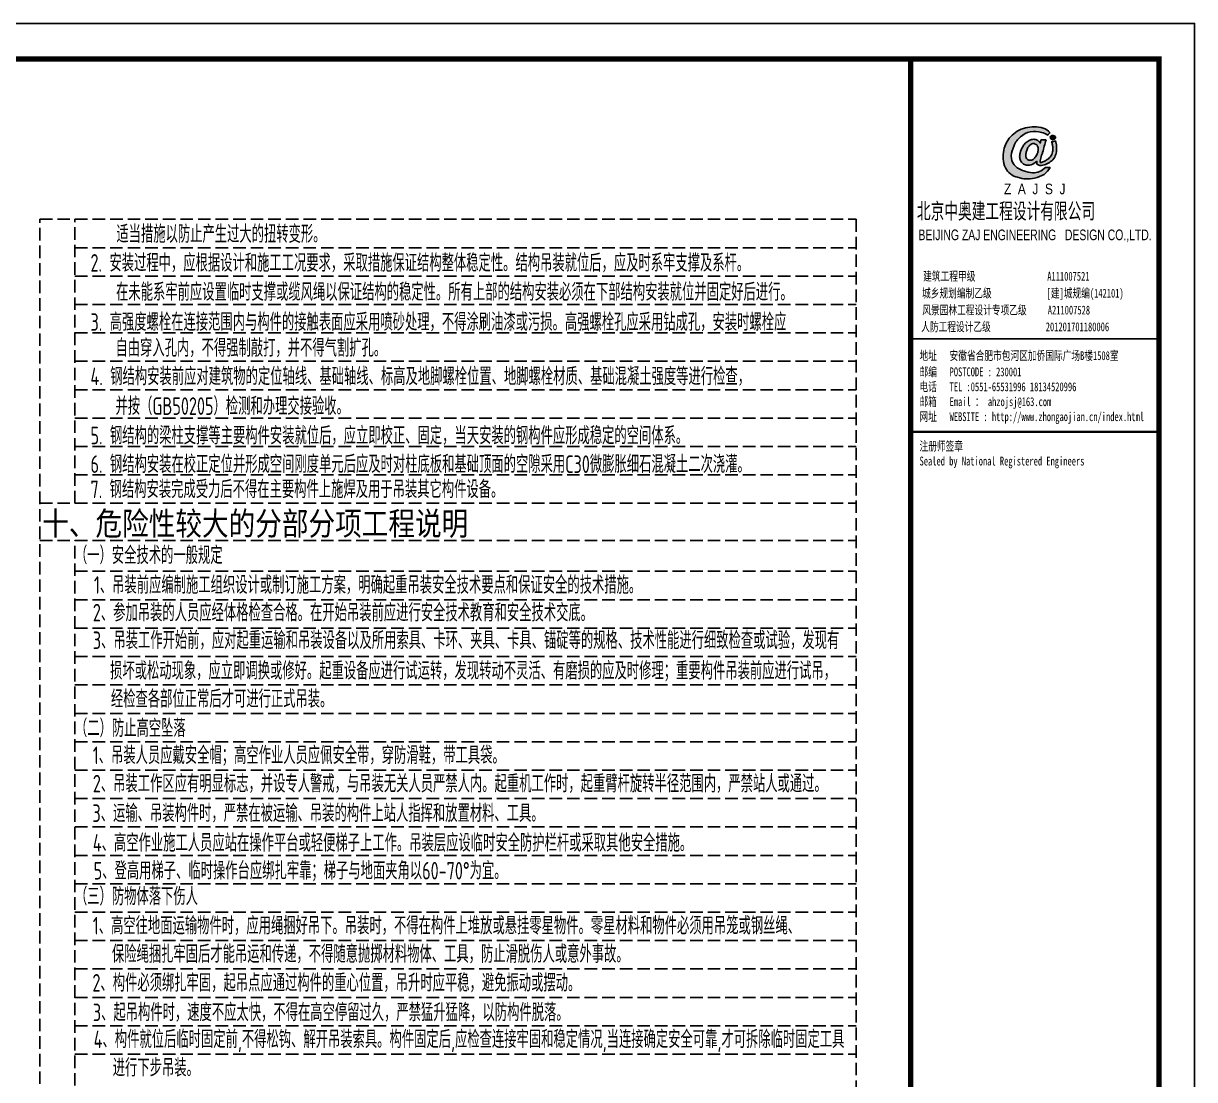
# Model space of a CAD drawing. Extents: x -33967 to 1773478, y -1022458 to -784650.
# Drawn here: x 96438 to 119760, y -946927 to -925891 of the extents above; entities that cross this region are included whole.
import ezdxf
from ezdxf.enums import TextEntityAlignment as Align

# ---------------------------------------------------------------- set-up
doc = ezdxf.new("R2010")
doc.units = 0
doc.header["$LTSCALE"] = 1000
doc.header["$MEASUREMENT"] = 0
doc.linetypes.add('DASH', pattern=[0.35, 0.25, -0.1])
for name, color, linetype in [('NUM', 7, 'Continuous'), ('PUB_TITLE', 4, 'Continuous'), ('TEXT', 7, 'Continuous'), ('图签', 3, 'Continuous'), ('填充', 251, 'Continuous')]:
    doc.layers.add(name, color=color, linetype=linetype)
doc.styles.add('_gyy_title_Arial', font='arial.ttf', dxfattribs={"width": 0.7})
doc.styles.add('_gyy_title_ST', font='', dxfattribs={"width": 0.8})
doc.styles.add('HZ', font='txt.shx', dxfattribs={"width": 0.8, "bigfont": '000hztxt.shx'})
doc.styles.add('TSSD_Norm', font='tssdeng.shx', dxfattribs={"bigfont": 'hztxt.shx'})
doc.styles.get('_gyy_title_ST').set_extended_font_data('SimSun')

# ---------------------------------------------------------------- blocks, each defined once
blk = doc.blocks.new('dd')
at = {"layer": '图签'}
h = blk.add_hatch(color=5, dxfattribs=at)
h.set_gradient(color1=(0, 0, 255), color2=(36, 36, 255), one_color=1, tint=0.57)
h.paths.add_polyline_path([(452, 1270, -0.093206), (531, 1562, -0.136321), (716, 1807, -0.161039), (988, 1948, -0.108591), (1307, 1935, -0.049497), (1479, 1861, 0.062627), (1539, 1932, 0.094388), (1351, 2056, 0.136326), (854, 2062, 0.161722), (430, 1810, 0.133661), (243, 1435, 0.158414), (286, 937, 0.22517), (632, 669, 0.138663), (1107, 646, 0.074676), (1375, 753, 0.125344), (1543, 944, 0.006312), (1413, 948, -0.090385), (1244, 833, -0.096745), (1053, 797, -0.073845), (803, 850, -0.140868), (530, 1020, -0.160753)])
h = blk.add_hatch(color=5, dxfattribs=at)
h.set_gradient(color1=(0, 0, 255), color2=(36, 36, 255), one_color=1, tint=0.57)
h.paths.add_polyline_path([(1306, 1289, 0.011169), (1334, 1370, 0.005807), (1431, 1724, 0.01105), (1292, 1724, 0.016796), (1267, 1634, 0.125943), (1203, 1704, 0.083806), (1120, 1739, 0.082879), (1047, 1739, -0.008503), (952, 1710, 0.060057), (844, 1628, 0.086078), (774, 1532, 0.099424), (705, 1347, 0.12153), (690, 1225, 0.102644), (719, 1122, 0.056648), (797, 1042, 0.092914), (913, 1013, 0.194578), (1098, 1064, -0.002562), (1175, 1122, 0.064354), (1167, 1068, 0.172385), (1207, 1017, 0.105458), (1300, 1002, 0.086567), (1454, 1046, 0.047674), (1592, 1136, 0.166359), (1692, 1274, 0.096748), (1728, 1431, 0.03151), (1728, 1548, 0.041815), (1700, 1691, 0.007654), (1588, 1673, -0.009919), (1610, 1585, -0.068269), (1624, 1482, -0.105336), (1605, 1352, -0.14652), (1528, 1223, -0.070486), (1434, 1151, -0.077937), (1341, 1103, -0.127098), (1272, 1084, -0.114215), (1267, 1129, -0.007609)])
h.paths.add_polyline_path([(865, 1245, -0.099994), (863, 1328, -0.050974), (888, 1427, -0.120527), (938, 1529, -0.043888), (1002, 1595, -0.08446), (1063, 1619, -0.147309), (1127, 1607, -0.037474), (1177, 1572, -0.06931), (1209, 1507, -0.067662), (1213, 1431, -0.02676), (1211, 1413, 0.017209), (1183, 1329, -0.048815), (1120, 1223, -0.139096), (1046, 1163, -0.097991), (944, 1153, -0.085394), (909, 1169, -0.149141)], flags=16)
h = blk.add_hatch(color=1, dxfattribs=at)
h.set_gradient(color1=(255, 0, 0), color2=(255, 0, 0), tint=0.57)
h.paths.add_polyline_path([(1557, 1818, 0.386553), (1564, 1757, 0.170676), (1604, 1736, 0.082224), (1657, 1743, 0.087509), (1686, 1766, 0.264235), (1694, 1804, 0.244333), (1636, 1850, 0.30271)])
blk.add_lwpolyline([(1539, 1932, 0.094388), (1351, 2056, 0.136326), (854, 2062, 0.161722), (430, 1810, 0.133661), (243, 1435, 0.158414), (286, 937, 0.22517), (632, 669, 0.138663), (1107, 646, 0.074676), (1375, 753, 0.125344), (1543, 944, 0.006312), (1413, 948, -0.090385), (1244, 833, -0.096745), (1053, 797, -0.073845), (803, 850, -0.140868), (530, 1020, -0.160753), (452, 1270, -0.093206), (531, 1562, -0.136321), (716, 1807, -0.161039), (988, 1948, -0.108591), (1307, 1935, -0.049497), (1479, 1861, 0.062627)], format="xyb", close=True, dxfattribs=at)
for points in [[(1431, 1724, 0.011041), (1292, 1724, 0.016796), (1267, 1634, 0.125943), (1203, 1704, 0.083806), (1120, 1739, 0.082879), (1047, 1739, -0.008503), (952, 1710, 0.060057), (844, 1628, 0.086078), (774, 1532, 0.099424), (705, 1347, 0.12153), (690, 1225, 0.102644), (719, 1122, 0.056648), (797, 1042, 0.092914), (913, 1013, 0.194578), (1098, 1064, -0.002562), (1175, 1122, 0.064354), (1167, 1068, 0.172385), (1207, 1017, 0.105458), (1300, 1002, 0.086567), (1454, 1046, 0.047674), (1592, 1136, 0.166359), (1692, 1274, 0.096748), (1728, 1431, 0.03151), (1728, 1548, 0.041815), (1700, 1691, 0.007654), (1588, 1673, -0.009919), (1610, 1585, -0.068269), (1624, 1482, -0.105336), (1605, 1352, -0.14652), (1528, 1223, -0.070486), (1434, 1151, -0.077937), (1341, 1103, -0.127098), (1272, 1084, -0.114215), (1267, 1129, -0.007609), (1306, 1289, 0.011169), (1334, 1370, 0.005782), (1430, 1722, 0.069025)], [(1694, 1804, 0.243958), (1636, 1850, 0.303117), (1557, 1818, 0.386553), (1564, 1757, 0.170676), (1604, 1736, 0.082224), (1657, 1743, 0.087509), (1686, 1766, 0.264235), (1694, 1804, -7.823139)], [(1213, 1431, 0.067662), (1209, 1507, 0.06931), (1177, 1572, 0.037474), (1127, 1607, 0.147309), (1063, 1619, 0.08446), (1002, 1595, 0.043888), (938, 1529, 0.120527), (888, 1427, 0.050974), (863, 1328, 0.099994), (865, 1245, 0.149141), (909, 1169, 0.085394), (944, 1153, 0.097991), (1046, 1163, 0.139096), (1120, 1223, 0.048815), (1183, 1329, -0.017209), (1211, 1413, 0.02676), (1213, 1431, 0.441273)]]:
    blk.add_lwpolyline(points, format="xyb", dxfattribs=at)
at = {"insert": (246, 492), "char_height": 300, "width": 8000, "attachment_point": 1, "style": 'HZ'}
blk.add_mtext('{\\fArial|b0|i0|c0|p32;Z  A  J  S  J}', dxfattribs=at)

msp = doc.modelspace()

# ---------------------------------------------------------------- linework, layer by layer
at = {"layer": 'PUB_TITLE'}
msp.add_line((114103.4, -932171.4), (119052.9, -932171.4), dxfattribs=at)
msp.add_lwpolyline([(60295.4, -925891.4), (119760, -925891.4), (119760, -967891.4), (60295.4, -967891.4)], close=True, dxfattribs=at)
at = {"layer": 'PUB_TITLE', "const_width": 106.1}
for points in [[(62063.1, -967184.3), (62063.1, -926598.5), (119052.9, -926598.5), (119052.9, -967184.3)], [(114103.4, -926598.5), (119052.9, -926598.5), (119052.9, -967184.3), (114103.4, -967184.3)]]:
    msp.add_lwpolyline(points, close=True, dxfattribs=at)
at = {"layer": 'PUB_TITLE', "const_width": 49.5}
msp.add_lwpolyline([(114103.4, -934024.3), (119052.9, -934024.3)], dxfattribs=at)
at = {"layer": '填充', "linetype": 'DASH'}
for p, q in [((96764.8, -966264.2), (96764.8, -929792.2)), ((96764.8, -929792.2), (113018.1, -929792.2)), ((97464.3, -935448.8), (97464.3, -929792.2)), ((113018.1, -929792.2), (113018.1, -966264.2)), ((97464.3, -930357.9), (113018.1, -930357.9)), ((97464.3, -930923.5), (113018.1, -930923.5)), ((97464.3, -931489.2), (113018.1, -931489.2)), ((97464.3, -932054.8), (113018.1, -932054.8)), ((97464.3, -932620.5), (113018.1, -932620.5)), ((97464.3, -933186.2), (113018.1, -933186.2)), ((97464.3, -933751.8), (113018.1, -933751.8)), ((97464.3, -934317.5), (113018.1, -934317.5)), ((97464.3, -934883.1), (113018.1, -934883.1)), ((96764.8, -935448.8), (113018.1, -935448.8)), ((96764.8, -936188.2), (113018.1, -936188.2)), ((97464.3, -959996.7), (97464.3, -936188.2)), ((97464.3, -936801.5), (113018.1, -936801.5)), ((97464.3, -937370.5), (113018.1, -937370.5)), ((97464.3, -937936.1), (113018.1, -937936.1)), ((97464.3, -938501.8), (113018.1, -938501.8)), ((97464.3, -939067.4), (113018.1, -939067.4)), ((97464.3, -939633.1), (113018.1, -939633.1)), ((97464.3, -940198.7), (113018.1, -940198.7)), ((97464.3, -940764.4), (113018.1, -940764.4)), ((97464.3, -941330.1), (113018.1, -941330.1)), ((97464.3, -941895.7), (113018.1, -941895.7)), ((97464.3, -942461.4), (113018.1, -942461.4)), ((97464.3, -943027), (113018.1, -943027)), ((97464.3, -943592.7), (113018.1, -943592.7)), ((97464.3, -944158.3), (113018.1, -944158.3)), ((97464.3, -944724), (113018.1, -944724)), ((97464.3, -945289.7), (113018.1, -945289.7)), ((97464.3, -945855.3), (113018.1, -945855.3)), ((97464.3, -946421), (113018.1, -946421))]:
    msp.add_line(p, q, dxfattribs=at)

# ---------------------------------------------------------------- block references
at = {"layer": '图签', "xscale": 0.70707, "yscale": 0.70707, "zscale": 0.70707}
msp.add_blockref('dd', (115790.2, -929429.8), dxfattribs=at)

# ---------------------------------------------------------------- texts
at = {"color": 1, "insert": (114230.9, -929460.3), "char_height": 359.1, "width": 9575.99, "attachment_point": 1, "style": 'HZ'}
msp.add_mtext('北京中奥建工程设计有限公司', dxfattribs=at)
at = {"layer": 'NUM', "style": 'TSSD_Norm', "width": 0.7}
for s, p in [('适当措施以防止产生过大的扭转变形。', (98288.7, -930261.9)), ('2. 安装过程中，应根据设计和施工工况要求，采取措施保证结构整体稳定性。结构吊装就位后，应及时系牢支撑及系杆。', (97773.8, -930835.8)), ('在未能系牢前应设置临时支撑或缆风绳以保证结构的稳定性。所有上部的结构安装必须在下部结构安装就位并固定好后进行。', (98283.3, -931416.4)), ('3. 高强度螺栓在连接范围内与构件的接触表面应采用喷砂处理，不得涂刷油漆或污损。高强螺栓孔应采用钻成孔，安装时螺栓应', (97773.8, -932014.5)), ('自由穿入孔内，不得强制敲打，并不得气割扩孔。', (98271.6, -932530)), ('4. 钢结构安装前应对建筑物的定位轴线、基础轴线、标高及地脚螺栓位置、地脚螺栓材质、基础混凝土强度等进行检查，', (97773.8, -933097.4)), ('并按（GB50205）检测和办理交接验收。', (98271.6, -933688.3)), ('5. 钢结构的梁柱支撑等主要构件安装就位后，应立即校正、固定，当天安装的钢构件应形成稳定的空间体系。', (97773.8, -934274.8)), ('6. 钢结构安装在校正定位并形成空间刚度单元后应及时对柱底板和基础顶面的空隙采用C30微膨胀细石混凝土二次浇灌。', (97773.8, -934844.7)), ('7. 钢结构安装完成受力后不得在主要构件上施焊及用于吊装其它构件设备。', (97773.8, -935346)), ('（一）安全技术的一般规定', (97464.3, -936659.6)), ('1、吊装前应编制施工组织设计或制订施工方案，明确起重吊装安全技术要点和保证安全的技术措施。', (97843.3, -937251)), ('2、参加吊装的人员应经体格检查合格。在开始吊装前应进行安全技术教育和安全技术交底。', (97820.8, -937802.4)), ('3、吊装工作开始前，应对起重运输和吊装设备以及所用索具、卡环、夹具、卡具、锚碇等的规格、技术性能进行细致检查或试验，发现有', (97820.8, -938353.3)), ('损坏或松动现象，应立即调换或修好。起重设备应进行试运转，发现转动不灵活、有磨损的应及时修理；重要构件吊装前应进行试吊，', (98164, -938959.7)), ('经检查各部位正常后才可进行正式吊装。', (98180.6, -939520.6)), ('（二）防止高空坠落', (97464.3, -940104.1)), ('1、吊装人员应戴安全帽；高空作业人员应佩安全带，穿防滑鞋，带工具袋。', (97820.8, -940642.9)), ('2、吊装工作区应有明显标志，并设专人警戒，与吊装无关人员严禁人内。起重机工作时，起重臂杆旋转半径范围内，严禁站人或通过。', (97820.8, -941208)), ('3、运输、吊装构件时，严禁在被运输、吊装的构件上站人指挥和放置材料、工具。', (97812.7, -941796.5)), ('4、高空作业施工人员应站在操作平台或轻便梯子上工作。吊装层应设临时安全防护栏杆或采取其他安全措施。', (97820.8, -942386.5)), ('5、登高用梯子、临时操作台应绑扎牢靠；梯子与地面夹角以60-70°为宜。', (97837.6, -942942.1)), ('（三）防物体落下伤人', (97464.3, -943454.5)), ('1、高空往地面运输物件时，应用绳捆好吊下。吊装时，不得在构件上堆放或悬挂零星物件。零星材料和物件必须用吊笼或钢丝绳、', (97820.8, -944036.8)), ('保险绳捆扎牢固后才能吊运和传递，不得随意抛掷材料物体、工具，防止滑脱伤人或意外事故。', (98200.1, -944601.9)), ('2、构件必须绑扎牢固，起吊点应通过构件的重心位置，吊升时应平稳，避免振动或摆动。', (97812.7, -945175.2)), ('3、起吊构件时，速度不应太快，不得在高空停留过久，严禁猛升猛降，以防构件脱落。', (97820.8, -945763.8)), ('4、构件就位后临时固定前,不得松钩、解开吊装索具。构件固定后,应检查连接牢固和稳定情况,当连接确定安全可靠,才可拆除临时固定工具', (97837.6, -946299.8)), ('进行下步吊装。', (98216.9, -946865.5))]:
    msp.add_text(s, height=350, dxfattribs=at).set_placement(p)
at = {"layer": 'PUB_TITLE', "width": 0.7}
for s, height, style, p in [('BEIJING ZAJ ENGINEERING   DESIGN CO.,LTD.', 212.121, '_gyy_title_Arial', (116584, -930208.9)), ('建筑工程甲级                 A111007521             ', 176.767, '_gyy_title_ST', (116559.3, -931015.4)), ('城乡规划编制乙级             [建]城规编(142101)', 176.767, '_gyy_title_ST', (116340.8, -931352.4)), ('风景园林工程设计专项乙级     A211007528           ', 176.767, '_gyy_title_ST', (116471.3, -931688.7)), ('人防工程设计乙级             201201701180006', 176.767, '_gyy_title_ST', (116187.4, -932022.3))]:
    msp.add_text(s, height=height, dxfattribs=dict(at, style=style)).set_placement(p, align=Align.CENTER)
at = {"layer": 'PUB_TITLE', "style": '_gyy_title_ST', "width": 0.7}
for s, height, p in [('地址   安徽省合肥市包河区加侨国际广场B楼1508室', 176.767, (114282.4, -932596.6)), ('邮编   POSTCODE : 230001', 176.767, (114282.4, -932919.5)), ('电话   TEL :0551-65531996 18134520996', 176.767, (114282.4, -933216.4)), ('邮箱   Email ： ahzojsj@163.com', 176.767, (114282.4, -933513.4)), ('网址   WEBSITE : http://www.zhongaojian.cn/index.html', 176.767, (114282.4, -933812.1)), ('注册师签章', 176.77, (114282.4, -934399)), ('Sealed by National Registered Engineers', 176.767, (114283.3, -934696))]:
    msp.add_text(s, height=height, dxfattribs=at).set_placement(p)
at = {"layer": 'TEXT', "color": 6, "style": 'TSSD_Norm'}
msp.add_text('十、危险性较大的分部分项工程说明', height=530.303, dxfattribs=at).set_placement((96811.7, -936136.5))

doc.saveas('drawing.dxf')
